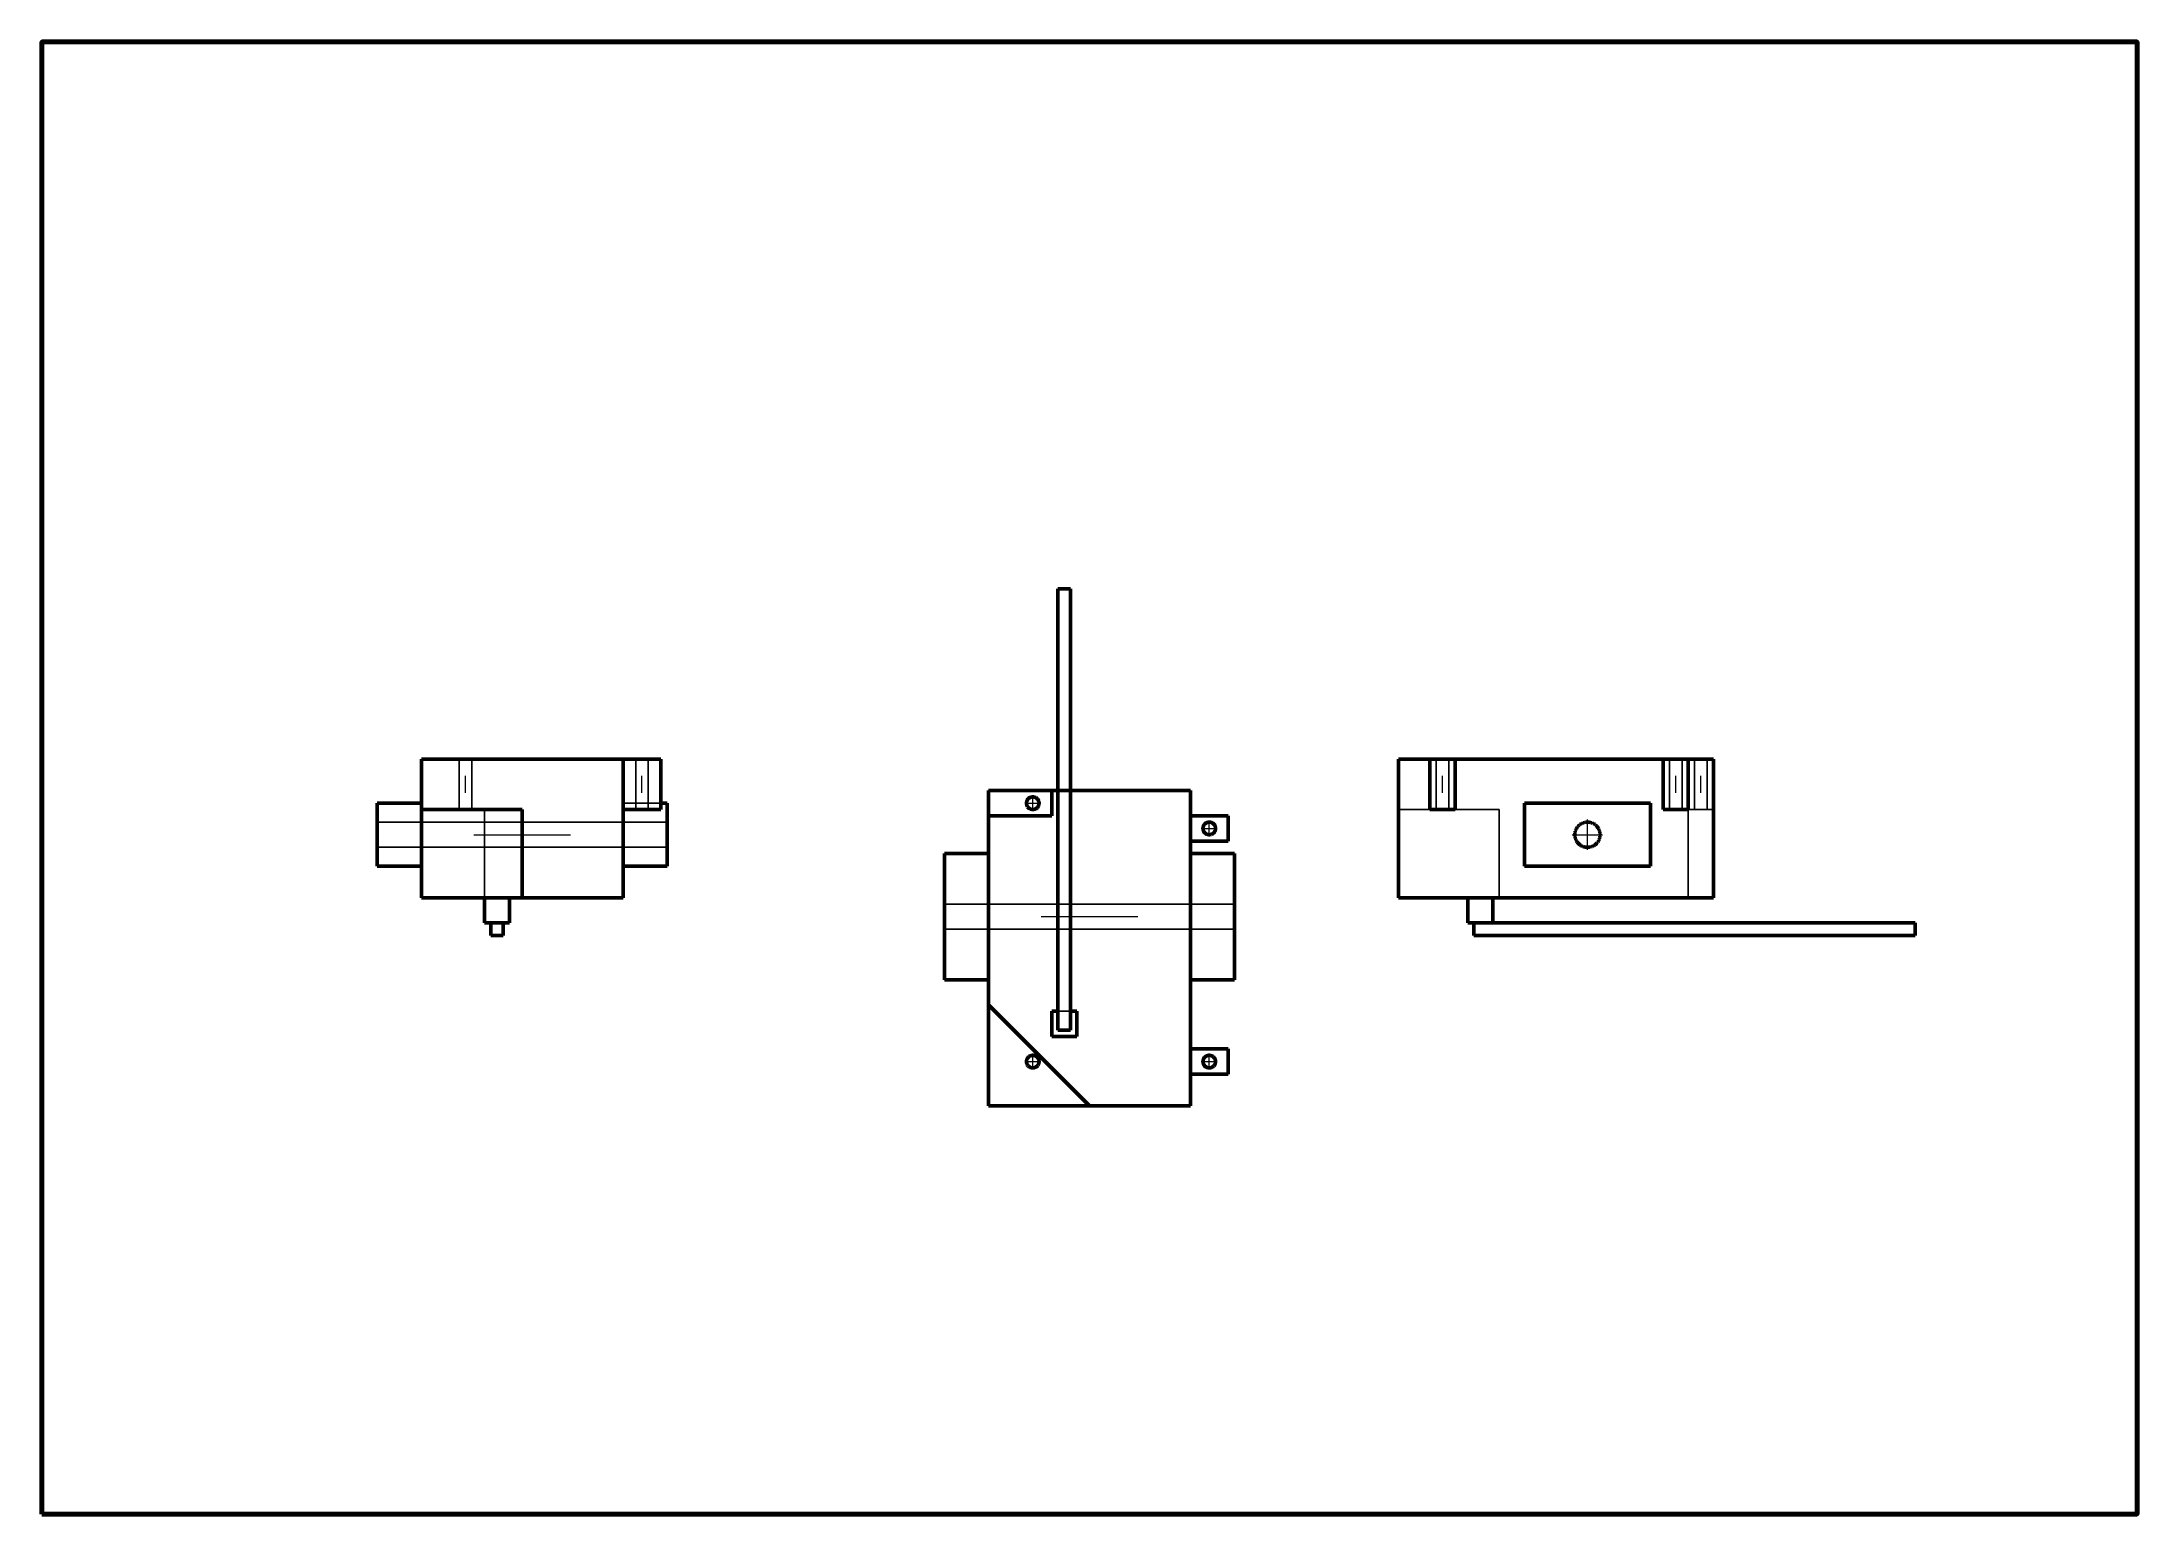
# Model space of a CAD drawing. Header units: millimetres. Extents: x 5 to 836, y 5 to 589.
import ezdxf

# ---------------------------------------------------------------- set-up
doc = ezdxf.new("R2010")
doc.units = ezdxf.units.MM
for name, color, linetype, lineweight in [('CENTER', 1, 'Continuous', 18), ('CONTOUR', 7, 'CONTINUOUS', 50), ('FRAME', 7, 'CONTINUOUS', 70), ('HIDDEN', 8, 'Continuous', 25)]:
    doc.layers.add(name, color=color, linetype=linetype, lineweight=lineweight)

msp = doc.modelspace()

# ---------------------------------------------------------------- linework, layer by layer
at = {"layer": 'CENTER'}
for p, q in [((173, 291.17), (173, 297.83)), ((173, 291.17), (173, 297.83)), ((243, 291.17), (243, 297.83)), ((243, 291.17), (243, 297.83)), ((560.5, 291.17), (560.5, 297.83)), ((560.5, 291.17), (560.5, 297.83)), ((653, 291.17), (653, 297.83)), ((663, 291.17), (663, 297.83)), ((395, 287), (401, 287)), ((398, 284), (398, 290)), ((176.33, 274.5), (214.67, 274.5)), ((465, 277), (471, 277)), ((468, 274), (468, 280)), ((612, 274.5), (624, 274.5)), ((618, 268.5), (618, 280.5)), ((401.33, 242), (439.67, 242)), ((395, 184.5), (401, 184.5)), ((398, 181.5), (398, 187.5)), ((465, 184.5), (471, 184.5)), ((468, 181.5), (468, 187.5))]:
    msp.add_line(p, q, dxfattribs=at)
at = {"layer": 'CONTOUR'}
for p, q in [((408, 372), (408, 197)), ((413, 372), (408, 372)), ((413, 372), (413, 197)), ((155.5, 304.5), (155.5, 284.5)), ((155.5, 304.5), (235.5, 304.5)), ((235.5, 304.5), (235.5, 249.5)), ((235.51, 304.5), (250.5, 304.5)), ((250.5, 304.5), (250.5, 284.5)), ((543, 304.5), (543, 249.5)), ((543, 304.5), (555.48, 304.5)), ((555.5, 304.5), (555.5, 284.5)), ((565.5, 304.5), (555.5, 304.5)), ((565.5, 304.5), (565.5, 284.5)), ((647.96, 304.5), (565.54, 304.5)), ((648, 304.5), (648, 284.5)), ((658, 304.5), (648, 304.5)), ((658, 304.5), (658, 284.5)), ((668, 304.5), (658.04, 304.5)), ((668, 304.5), (668, 249.5)), ((380.5, 292), (380.5, 282.04)), ((405.48, 292), (380.5, 292)), ((405.5, 292), (405.5, 282)), ((460.5, 292), (405.5, 292)), ((460.5, 292), (460.5, 167)), ((138, 287), (138, 262)), ((155.48, 287), (138, 287)), ((155.5, 284.5), (195.5, 284.5)), ((155.5, 284.48), (155.5, 249.5)), ((195.5, 284.5), (195.5, 249.5)), ((235.51, 284.5), (250.5, 284.5)), ((250.5, 287), (253, 287)), ((253, 287), (253, 262)), ((395.5, 287.06), (395.51, 287.19)), ((395.5, 287.06), (395.5, 286.94)), ((395.5, 286.94), (395.51, 286.81)), ((395.51, 287.19), (395.52, 287.31)), ((395.51, 286.81), (395.52, 286.69)), ((395.52, 287.31), (395.54, 287.43)), ((395.52, 286.69), (395.54, 286.57)), ((395.54, 287.43), (395.56, 287.56)), ((395.54, 286.57), (395.56, 286.44)), ((395.56, 287.56), (395.59, 287.68)), ((395.59, 286.32), (395.56, 286.44)), ((395.59, 287.68), (395.63, 287.8)), ((395.59, 286.32), (395.63, 286.2)), ((395.63, 287.8), (395.67, 287.91)), ((395.63, 286.2), (395.67, 286.09)), ((395.67, 287.91), (395.72, 288.03)), ((395.67, 286.09), (395.72, 285.97)), ((395.72, 288.03), (395.78, 288.14)), ((395.72, 285.97), (395.78, 285.86)), ((395.78, 288.14), (395.83, 288.25)), ((395.78, 285.86), (395.83, 285.75)), ((395.83, 288.25), (395.9, 288.36)), ((395.83, 285.75), (395.9, 285.64)), ((395.9, 288.36), (395.97, 288.46)), ((395.97, 285.54), (395.9, 285.64)), ((395.97, 288.46), (396.05, 288.56)), ((395.97, 285.54), (396.05, 285.44)), ((396.05, 288.56), (396.13, 288.65)), ((396.13, 285.35), (396.05, 285.44)), ((396.13, 288.65), (396.21, 288.75)), ((396.13, 285.35), (396.21, 285.25)), ((396.21, 288.75), (396.3, 288.83)), ((396.21, 285.25), (396.3, 285.17)), ((396.3, 288.83), (396.39, 288.92)), ((396.3, 285.17), (396.39, 285.08)), ((396.39, 288.92), (396.49, 288.99)), ((396.39, 285.08), (396.49, 285.01)), ((396.49, 288.99), (396.59, 289.07)), ((396.59, 284.93), (396.49, 285.01)), ((396.59, 289.07), (396.7, 289.13)), ((396.59, 284.93), (396.7, 284.87)), ((396.7, 289.13), (396.8, 289.2)), ((396.8, 284.8), (396.7, 284.87)), ((396.8, 289.2), (396.92, 289.25)), ((396.8, 284.8), (396.92, 284.75)), ((396.92, 289.25), (397.03, 289.3)), ((397.03, 284.7), (396.92, 284.75)), ((397.03, 289.3), (397.14, 289.35)), ((397.03, 284.7), (397.14, 284.65)), ((397.14, 289.35), (397.26, 289.39)), ((397.26, 284.61), (397.14, 284.65)), ((397.26, 289.39), (397.38, 289.42)), ((397.26, 284.61), (397.38, 284.58)), ((397.38, 289.42), (397.5, 289.45)), ((397.5, 284.55), (397.38, 284.58)), ((397.5, 289.45), (397.63, 289.47)), ((397.5, 284.55), (397.63, 284.53)), ((397.63, 289.47), (397.75, 289.49)), ((397.63, 284.53), (397.75, 284.51)), ((397.75, 289.49), (397.88, 289.5)), ((397.75, 284.51), (397.88, 284.5)), ((397.88, 289.5), (398, 289.5)), ((397.88, 284.5), (398, 284.5)), ((398, 289.5), (398.12, 289.5)), ((398, 284.5), (398.12, 284.5)), ((398.12, 289.5), (398.25, 289.49)), ((398.12, 284.5), (398.25, 284.51)), ((398.25, 289.49), (398.37, 289.47)), ((398.25, 284.51), (398.37, 284.53)), ((398.37, 289.47), (398.5, 289.45)), ((398.5, 284.55), (398.37, 284.53)), ((398.5, 289.45), (398.62, 289.42)), ((398.5, 284.55), (398.62, 284.58)), ((398.62, 289.42), (398.74, 289.39)), ((398.62, 284.58), (398.74, 284.61)), ((398.74, 289.39), (398.86, 289.35)), ((398.74, 284.61), (398.86, 284.65)), ((398.86, 289.35), (398.97, 289.3)), ((398.86, 284.65), (398.97, 284.7)), ((398.97, 289.3), (399.08, 289.25)), ((398.97, 284.7), (399.08, 284.75)), ((399.08, 289.25), (399.2, 289.2)), ((399.08, 284.75), (399.2, 284.8)), ((399.2, 289.2), (399.3, 289.13)), ((399.2, 284.8), (399.3, 284.87)), ((399.3, 289.13), (399.41, 289.07)), ((399.3, 284.87), (399.41, 284.93)), ((399.41, 289.07), (399.51, 288.99)), ((399.41, 284.93), (399.51, 285.01)), ((399.51, 288.99), (399.61, 288.92)), ((399.51, 285.01), (399.61, 285.08)), ((399.61, 288.92), (399.7, 288.83)), ((399.61, 285.08), (399.7, 285.17)), ((399.7, 288.83), (399.79, 288.75)), ((399.7, 285.17), (399.79, 285.25)), ((399.79, 288.75), (399.87, 288.65)), ((399.79, 285.25), (399.87, 285.35)), ((399.87, 288.65), (399.95, 288.56)), ((399.87, 285.35), (399.95, 285.44)), ((399.95, 288.56), (400.03, 288.46)), ((399.95, 285.44), (400.03, 285.54)), ((400.03, 288.46), (400.1, 288.36)), ((400.03, 285.54), (400.1, 285.64)), ((400.1, 288.36), (400.17, 288.25)), ((400.1, 285.64), (400.17, 285.75)), ((400.17, 288.25), (400.22, 288.14)), ((400.17, 285.75), (400.22, 285.86)), ((400.22, 288.14), (400.28, 288.03)), ((400.28, 285.97), (400.22, 285.86)), ((400.28, 288.03), (400.33, 287.91)), ((400.28, 285.97), (400.33, 286.09)), ((400.33, 287.91), (400.37, 287.8)), ((400.33, 286.09), (400.37, 286.2)), ((400.37, 287.8), (400.41, 287.68)), ((400.37, 286.2), (400.41, 286.32)), ((400.41, 287.68), (400.44, 287.56)), ((400.41, 286.32), (400.44, 286.44)), ((400.44, 287.56), (400.46, 287.43)), ((400.44, 286.44), (400.46, 286.57)), ((400.46, 287.43), (400.48, 287.31)), ((400.46, 286.57), (400.48, 286.69)), ((400.48, 287.31), (400.49, 287.19)), ((400.48, 286.69), (400.49, 286.81)), ((400.49, 287.19), (400.5, 287.06)), ((400.49, 286.81), (400.5, 286.94)), ((400.5, 287.06), (400.5, 286.94)), ((565.5, 284.5), (555.5, 284.5)), ((593, 287), (593, 262)), ((643, 287), (593, 287)), ((643, 287), (643, 262)), ((658, 284.5), (648, 284.5)), ((380.5, 282), (380.5, 207)), ((380.5, 282), (405.5, 282)), ((460.53, 282), (475.5, 282)), ((465.5, 277.06), (465.51, 277.19)), ((465.5, 277.06), (465.5, 276.94)), ((465.5, 276.94), (465.51, 276.81)), ((465.51, 277.19), (465.52, 277.31)), ((465.51, 276.81), (465.52, 276.69)), ((465.52, 277.31), (465.54, 277.43)), ((465.52, 276.69), (465.54, 276.57)), ((465.54, 277.43), (465.56, 277.56)), ((465.54, 276.57), (465.56, 276.44)), ((465.56, 277.56), (465.59, 277.68)), ((465.56, 276.44), (465.59, 276.32)), ((465.59, 277.68), (465.63, 277.8)), ((465.59, 276.32), (465.63, 276.2)), ((465.63, 277.8), (465.67, 277.91)), ((465.63, 276.2), (465.67, 276.09)), ((465.67, 277.91), (465.72, 278.03)), ((465.67, 276.09), (465.72, 275.97)), ((465.72, 278.03), (465.78, 278.14)), ((465.72, 275.97), (465.78, 275.86)), ((465.78, 278.14), (465.83, 278.25)), ((465.78, 275.86), (465.83, 275.75)), ((465.83, 278.25), (465.9, 278.36)), ((465.83, 275.75), (465.9, 275.64)), ((465.9, 278.36), (465.97, 278.46)), ((465.9, 275.64), (465.97, 275.54)), ((465.97, 278.46), (466.05, 278.56)), ((465.97, 275.54), (466.05, 275.44)), ((466.05, 278.56), (466.13, 278.65)), ((466.05, 275.44), (466.13, 275.35)), ((466.13, 278.65), (466.21, 278.75)), ((466.13, 275.35), (466.21, 275.25)), ((466.21, 278.75), (466.3, 278.83)), ((466.21, 275.25), (466.3, 275.17)), ((466.3, 278.83), (466.39, 278.92)), ((466.3, 275.17), (466.39, 275.08)), ((466.39, 278.92), (466.49, 278.99)), ((466.39, 275.08), (466.49, 275.01)), ((466.49, 278.99), (466.59, 279.07)), ((466.49, 275.01), (466.59, 274.93)), ((466.59, 279.07), (466.7, 279.13)), ((466.59, 274.93), (466.7, 274.87)), ((466.7, 279.13), (466.8, 279.2)), ((466.7, 274.87), (466.8, 274.8)), ((466.8, 279.2), (466.92, 279.25)), ((466.8, 274.8), (466.92, 274.75)), ((466.92, 279.25), (467.03, 279.3)), ((466.92, 274.75), (467.03, 274.7)), ((467.03, 279.3), (467.14, 279.35)), ((467.03, 274.7), (467.14, 274.65)), ((467.14, 279.35), (467.26, 279.39)), ((467.14, 274.65), (467.26, 274.61)), ((467.26, 279.39), (467.38, 279.42)), ((467.26, 274.61), (467.38, 274.58)), ((467.38, 279.42), (467.5, 279.45)), ((467.38, 274.58), (467.5, 274.55)), ((467.5, 279.45), (467.63, 279.47)), ((467.5, 274.55), (467.63, 274.53)), ((467.63, 279.47), (467.75, 279.49)), ((467.63, 274.53), (467.75, 274.51)), ((467.75, 279.49), (467.88, 279.5)), ((467.75, 274.51), (467.88, 274.5)), ((467.88, 279.5), (468, 279.5)), ((467.88, 274.5), (468, 274.5)), ((468, 279.5), (468.12, 279.5)), ((468, 274.5), (468.12, 274.5)), ((468.12, 279.5), (468.25, 279.49)), ((468.12, 274.5), (468.25, 274.51)), ((468.25, 279.49), (468.37, 279.47)), ((468.25, 274.51), (468.37, 274.53)), ((468.37, 279.47), (468.5, 279.45)), ((468.37, 274.53), (468.5, 274.55)), ((468.5, 279.45), (468.62, 279.42)), ((468.5, 274.55), (468.62, 274.58)), ((468.62, 279.42), (468.74, 279.39)), ((468.62, 274.58), (468.74, 274.61)), ((468.74, 279.39), (468.86, 279.35)), ((468.74, 274.61), (468.86, 274.65)), ((468.86, 279.35), (468.97, 279.3)), ((468.86, 274.65), (468.97, 274.7)), ((468.97, 279.3), (469.08, 279.25)), ((468.97, 274.7), (469.08, 274.75)), ((469.08, 279.25), (469.2, 279.2)), ((469.2, 274.8), (469.08, 274.75)), ((469.2, 279.2), (469.3, 279.13)), ((469.2, 274.8), (469.3, 274.87)), ((469.3, 279.13), (469.41, 279.07)), ((469.3, 274.87), (469.41, 274.93)), ((469.41, 279.07), (469.51, 278.99)), ((469.41, 274.93), (469.51, 275.01)), ((469.51, 278.99), (469.61, 278.92)), ((469.51, 275.01), (469.61, 275.08)), ((469.61, 278.92), (469.7, 278.83)), ((469.61, 275.08), (469.7, 275.17)), ((469.7, 278.83), (469.79, 278.75)), ((469.7, 275.17), (469.79, 275.25)), ((469.79, 278.75), (469.87, 278.65)), ((469.79, 275.25), (469.87, 275.35)), ((469.87, 278.65), (469.95, 278.56)), ((469.87, 275.35), (469.95, 275.44)), ((469.95, 278.56), (470.03, 278.46)), ((469.95, 275.44), (470.03, 275.54)), ((470.03, 278.46), (470.1, 278.36)), ((470.03, 275.54), (470.1, 275.64)), ((470.1, 278.36), (470.17, 278.25)), ((470.1, 275.64), (470.17, 275.75)), ((470.17, 278.25), (470.22, 278.14)), ((470.17, 275.75), (470.22, 275.86)), ((470.22, 278.14), (470.28, 278.03)), ((470.22, 275.86), (470.28, 275.97)), ((470.28, 278.03), (470.33, 277.91)), ((470.28, 275.97), (470.33, 276.09)), ((470.33, 277.91), (470.37, 277.8)), ((470.33, 276.09), (470.37, 276.2)), ((470.37, 277.8), (470.41, 277.68)), ((470.37, 276.2), (470.41, 276.32)), ((470.41, 277.68), (470.44, 277.56)), ((470.41, 276.32), (470.44, 276.44)), ((470.44, 277.56), (470.46, 277.43)), ((470.44, 276.44), (470.46, 276.57)), ((470.46, 277.43), (470.48, 277.31)), ((470.46, 276.57), (470.48, 276.69)), ((470.48, 277.31), (470.49, 277.19)), ((470.48, 276.69), (470.49, 276.81)), ((470.49, 277.19), (470.5, 277.06)), ((470.49, 276.81), (470.5, 276.94)), ((470.5, 277.06), (470.5, 276.94)), ((475.5, 282), (475.5, 272)), ((613.01, 274.87), (613, 274.62)), ((613, 274.62), (613, 274.38)), ((613, 274.38), (613.01, 274.13)), ((613.04, 275.12), (613.01, 274.87)), ((613.08, 275.37), (613.04, 275.12)), ((613.13, 275.61), (613.08, 275.37)), ((613.19, 275.85), (613.13, 275.61)), ((613.26, 276.09), (613.19, 275.85)), ((613.35, 276.33), (613.26, 276.09)), ((613.44, 276.56), (613.35, 276.33)), ((613.55, 276.78), (613.44, 276.56)), ((613.67, 277), (613.55, 276.78)), ((613.8, 277.21), (613.67, 277)), ((613.94, 277.42), (613.8, 277.21)), ((614.09, 277.62), (613.94, 277.42)), ((614.25, 277.81), (614.09, 277.62)), ((614.42, 277.99), (614.25, 277.81)), ((614.6, 278.17), (614.42, 277.99)), ((614.79, 278.33), (614.6, 278.17)), ((614.98, 278.49), (614.79, 278.33)), ((615.18, 278.63), (614.98, 278.49)), ((615.39, 278.77), (615.18, 278.63)), ((615.61, 278.89), (615.39, 278.77)), ((615.83, 279), (615.61, 278.89)), ((616.06, 279.11), (615.83, 279)), ((616.29, 279.2), (616.06, 279.11)), ((616.53, 279.28), (616.29, 279.2)), ((616.77, 279.35), (616.53, 279.28)), ((617.01, 279.4), (616.77, 279.35)), ((617.25, 279.44), (617.01, 279.4)), ((617.5, 279.48), (617.25, 279.44)), ((617.75, 279.49), (617.5, 279.48)), ((618, 279.5), (617.75, 279.49)), ((618, 279.5), (618.25, 279.49)), ((618.25, 279.49), (618.5, 279.48)), ((618.5, 279.48), (618.75, 279.44)), ((618.75, 279.44), (618.99, 279.4)), ((618.99, 279.4), (619.23, 279.35)), ((619.23, 279.35), (619.47, 279.28)), ((619.47, 279.28), (619.71, 279.2)), ((619.71, 279.2), (619.94, 279.11)), ((619.94, 279.11), (620.17, 279)), ((620.17, 279), (620.39, 278.89)), ((620.39, 278.89), (620.61, 278.77)), ((620.61, 278.77), (620.82, 278.63)), ((620.82, 278.63), (621.02, 278.49)), ((621.02, 278.49), (621.21, 278.33)), ((621.21, 278.33), (621.4, 278.17)), ((621.4, 278.17), (621.58, 277.99)), ((621.58, 277.99), (621.75, 277.81)), ((621.75, 277.81), (621.91, 277.62)), ((621.91, 277.62), (622.06, 277.42)), ((622.06, 277.42), (622.2, 277.21)), ((622.2, 277.21), (622.33, 277)), ((622.33, 277), (622.45, 276.78)), ((622.45, 276.78), (622.56, 276.56)), ((622.56, 276.56), (622.65, 276.33)), ((622.65, 276.33), (622.74, 276.09)), ((622.74, 276.09), (622.81, 275.85)), ((622.81, 275.85), (622.87, 275.61)), ((622.87, 275.61), (622.92, 275.37)), ((622.92, 275.37), (622.96, 275.12)), ((622.96, 275.12), (622.99, 274.87)), ((622.99, 274.87), (623, 274.62)), ((623, 274.38), (622.99, 274.13)), ((623, 274.62), (623, 274.38)), ((363, 267), (363, 217)), ((363, 267), (380.47, 267)), ((460.53, 272), (475.5, 272)), ((460.53, 267), (478, 267)), ((478, 217), (478, 267)), ((613.01, 274.13), (613.04, 273.88)), ((613.04, 273.88), (613.08, 273.63)), ((613.08, 273.63), (613.13, 273.39)), ((613.13, 273.39), (613.19, 273.15)), ((613.19, 273.15), (613.26, 272.91)), ((613.26, 272.91), (613.35, 272.67)), ((613.35, 272.67), (613.44, 272.44)), ((613.44, 272.44), (613.55, 272.22)), ((613.55, 272.22), (613.67, 272)), ((613.67, 272), (613.8, 271.79)), ((613.8, 271.79), (613.94, 271.58)), ((613.94, 271.58), (614.09, 271.38)), ((614.09, 271.38), (614.25, 271.19)), ((614.25, 271.19), (614.42, 271.01)), ((614.42, 271.01), (614.6, 270.83)), ((614.6, 270.83), (614.79, 270.67)), ((614.79, 270.67), (614.98, 270.51)), ((614.98, 270.51), (615.18, 270.37)), ((615.18, 270.37), (615.39, 270.23)), ((615.39, 270.23), (615.61, 270.11)), ((615.61, 270.11), (615.83, 270)), ((615.83, 270), (616.06, 269.89)), ((616.06, 269.89), (616.29, 269.8)), ((616.29, 269.8), (616.53, 269.72)), ((616.53, 269.72), (616.77, 269.65)), ((616.77, 269.65), (617.01, 269.6)), ((617.01, 269.6), (617.25, 269.56)), ((617.25, 269.56), (617.5, 269.52)), ((617.5, 269.52), (617.75, 269.51)), ((617.75, 269.51), (618, 269.5)), ((618.25, 269.51), (618, 269.5)), ((618.5, 269.52), (618.25, 269.51)), ((618.75, 269.56), (618.5, 269.52)), ((618.99, 269.6), (618.75, 269.56)), ((619.23, 269.65), (618.99, 269.6)), ((619.47, 269.72), (619.23, 269.65)), ((619.71, 269.8), (619.47, 269.72)), ((619.94, 269.89), (619.71, 269.8)), ((620.17, 270), (619.94, 269.89)), ((620.39, 270.11), (620.17, 270)), ((620.61, 270.23), (620.39, 270.11)), ((620.82, 270.37), (620.61, 270.23)), ((621.02, 270.51), (620.82, 270.37)), ((621.21, 270.67), (621.02, 270.51)), ((621.4, 270.83), (621.21, 270.67)), ((621.58, 271.01), (621.4, 270.83)), ((621.75, 271.19), (621.58, 271.01)), ((621.91, 271.38), (621.75, 271.19)), ((622.06, 271.58), (621.91, 271.38)), ((622.2, 271.79), (622.06, 271.58)), ((622.33, 272), (622.2, 271.79)), ((622.45, 272.22), (622.33, 272)), ((622.56, 272.44), (622.45, 272.22)), ((622.65, 272.67), (622.56, 272.44)), ((622.74, 272.91), (622.65, 272.67)), ((622.81, 273.15), (622.74, 272.91)), ((622.87, 273.39), (622.81, 273.15)), ((622.92, 273.63), (622.87, 273.39)), ((622.96, 273.88), (622.92, 273.63)), ((622.99, 274.13), (622.96, 273.88)), ((138, 262), (155.48, 262)), ((235.52, 262), (253, 262)), ((593, 262), (643, 262)), ((155.5, 249.5), (235.5, 249.5)), ((180.5, 249.48), (180.5, 239.5)), ((190.5, 249.48), (190.5, 239.5)), ((668, 249.5), (543, 249.5)), ((570.5, 249.46), (570.5, 239.5)), ((580.5, 249.46), (580.5, 239.5)), ((180.5, 239.5), (190.5, 239.5)), ((183, 239.48), (183, 234.5)), ((183, 234.5), (188, 234.5)), ((188, 239.48), (188, 234.5)), ((570.5, 239.5), (580.5, 239.5)), ((573, 239.46), (573, 234.5)), ((748, 234.5), (573, 234.5)), ((580.54, 239.5), (748, 239.5)), ((748, 239.5), (748, 234.5)), ((363, 217), (380.47, 217)), ((460.53, 217), (478, 217)), ((380.5, 207), (420.5, 167)), ((380.5, 206.96), (380.5, 167)), ((405.5, 204.5), (405.5, 194.5)), ((405.5, 204.5), (407.96, 204.5)), ((413.04, 204.5), (415.5, 204.5)), ((415.5, 194.5), (415.5, 204.5)), ((405.5, 194.5), (415.5, 194.5)), ((408, 197), (413, 197)), ((395.5, 184.56), (395.51, 184.69)), ((395.5, 184.56), (395.5, 184.44)), ((395.5, 184.44), (395.51, 184.31)), ((395.51, 184.69), (395.52, 184.81)), ((395.51, 184.31), (395.52, 184.19)), ((395.52, 184.81), (395.54, 184.93)), ((395.52, 184.19), (395.54, 184.07)), ((395.54, 184.93), (395.56, 185.06)), ((395.54, 184.07), (395.56, 183.94)), ((395.56, 185.06), (395.59, 185.18)), ((395.59, 183.82), (395.56, 183.94)), ((395.59, 185.18), (395.63, 185.3)), ((395.59, 183.82), (395.63, 183.7)), ((395.63, 185.3), (395.67, 185.41)), ((395.63, 183.7), (395.67, 183.59)), ((395.67, 185.41), (395.72, 185.53)), ((395.67, 183.59), (395.72, 183.47)), ((395.72, 185.53), (395.78, 185.64)), ((395.72, 183.47), (395.78, 183.36)), ((395.78, 185.64), (395.83, 185.75)), ((395.78, 183.36), (395.83, 183.25)), ((395.83, 185.75), (395.9, 185.86)), ((395.83, 183.25), (395.9, 183.14)), ((395.9, 185.86), (395.97, 185.96)), ((395.9, 183.14), (395.97, 183.04)), ((395.97, 185.96), (396.05, 186.06)), ((395.97, 183.04), (396.05, 182.94)), ((396.05, 186.06), (396.13, 186.15)), ((396.13, 182.85), (396.05, 182.94)), ((396.13, 186.15), (396.21, 186.25)), ((396.13, 182.85), (396.21, 182.75)), ((396.21, 186.25), (396.3, 186.33)), ((396.3, 186.33), (396.39, 186.42)), ((396.39, 186.42), (396.49, 186.49)), ((396.49, 186.49), (396.59, 186.57)), ((396.59, 186.57), (396.7, 186.63)), ((396.7, 186.63), (396.8, 186.7)), ((396.8, 186.7), (396.92, 186.75)), ((396.92, 186.75), (397.03, 186.8)), ((397.03, 186.8), (397.14, 186.85)), ((397.14, 186.85), (397.26, 186.89)), ((397.26, 186.89), (397.38, 186.92)), ((397.38, 186.92), (397.5, 186.95)), ((397.5, 186.95), (397.63, 186.97)), ((397.63, 186.97), (397.75, 186.99)), ((397.75, 186.99), (397.88, 187)), ((397.88, 187), (398, 187)), ((398, 187), (398.12, 187)), ((398.12, 187), (398.25, 186.99)), ((398.25, 186.99), (398.37, 186.97)), ((398.37, 186.97), (398.5, 186.95)), ((398.5, 186.95), (398.62, 186.92)), ((398.62, 186.92), (398.74, 186.89)), ((398.74, 186.89), (398.86, 186.85)), ((398.86, 186.85), (398.97, 186.8)), ((398.97, 186.8), (399.08, 186.75)), ((399.08, 186.75), (399.2, 186.7)), ((399.2, 186.7), (399.3, 186.63)), ((399.3, 186.63), (399.41, 186.57)), ((399.41, 186.57), (399.51, 186.49)), ((399.51, 186.49), (399.61, 186.42)), ((399.61, 186.42), (399.7, 186.33)), ((399.7, 186.33), (399.79, 186.25)), ((399.79, 186.25), (399.87, 186.15)), ((399.79, 182.75), (399.87, 182.85)), ((399.87, 186.15), (399.95, 186.06)), ((399.87, 182.85), (399.95, 182.94)), ((399.95, 186.06), (400.03, 185.96)), ((399.95, 182.94), (400.03, 183.04)), ((400.03, 185.96), (400.1, 185.86)), ((400.03, 183.04), (400.1, 183.14)), ((400.1, 185.86), (400.17, 185.75)), ((400.1, 183.14), (400.17, 183.25)), ((400.17, 185.75), (400.22, 185.64)), ((400.17, 183.25), (400.22, 183.36)), ((400.22, 185.64), (400.28, 185.53)), ((400.28, 183.47), (400.22, 183.36)), ((400.28, 185.53), (400.33, 185.41)), ((400.28, 183.47), (400.33, 183.59)), ((400.33, 185.41), (400.37, 185.3)), ((400.33, 183.59), (400.37, 183.7)), ((400.37, 185.3), (400.41, 185.18)), ((400.37, 183.7), (400.41, 183.82)), ((400.41, 185.18), (400.44, 185.06)), ((400.41, 183.82), (400.44, 183.94)), ((400.44, 185.06), (400.46, 184.93)), ((400.44, 183.94), (400.46, 184.07)), ((400.46, 184.93), (400.48, 184.81)), ((400.46, 184.07), (400.48, 184.19)), ((400.48, 184.81), (400.49, 184.69)), ((400.48, 184.19), (400.49, 184.31)), ((400.49, 184.69), (400.5, 184.56)), ((400.49, 184.31), (400.5, 184.44)), ((400.5, 184.56), (400.5, 184.44)), ((475.5, 189.5), (460.53, 189.5)), ((465.5, 184.56), (465.51, 184.69)), ((465.5, 184.56), (465.5, 184.44)), ((465.5, 184.44), (465.51, 184.31)), ((465.51, 184.69), (465.52, 184.81)), ((465.51, 184.31), (465.52, 184.19)), ((465.52, 184.81), (465.54, 184.93)), ((465.52, 184.19), (465.54, 184.07)), ((465.54, 184.93), (465.56, 185.06)), ((465.54, 184.07), (465.56, 183.94)), ((465.56, 185.06), (465.59, 185.18)), ((465.59, 183.82), (465.56, 183.94)), ((465.59, 185.18), (465.63, 185.3)), ((465.59, 183.82), (465.63, 183.7)), ((465.63, 185.3), (465.67, 185.41)), ((465.63, 183.7), (465.67, 183.59)), ((465.67, 185.41), (465.72, 185.53)), ((465.67, 183.59), (465.72, 183.47)), ((465.72, 185.53), (465.78, 185.64)), ((465.72, 183.47), (465.78, 183.36)), ((465.78, 185.64), (465.83, 185.75)), ((465.78, 183.36), (465.83, 183.25)), ((465.83, 185.75), (465.9, 185.86)), ((465.83, 183.25), (465.9, 183.14)), ((465.9, 185.86), (465.97, 185.96)), ((465.9, 183.14), (465.97, 183.04)), ((465.97, 185.96), (466.05, 186.06)), ((465.97, 183.04), (466.05, 182.94)), ((466.05, 186.06), (466.13, 186.15)), ((466.13, 182.85), (466.05, 182.94)), ((466.13, 186.15), (466.21, 186.25)), ((466.13, 182.85), (466.21, 182.75)), ((466.21, 186.25), (466.3, 186.33)), ((466.3, 186.33), (466.39, 186.42)), ((466.39, 186.42), (466.49, 186.49)), ((466.49, 186.49), (466.59, 186.57)), ((466.59, 186.57), (466.7, 186.63)), ((466.7, 186.63), (466.8, 186.7)), ((466.8, 186.7), (466.92, 186.75)), ((466.92, 186.75), (467.03, 186.8)), ((467.03, 186.8), (467.14, 186.85)), ((467.14, 186.85), (467.26, 186.89)), ((467.26, 186.89), (467.38, 186.92)), ((467.38, 186.92), (467.5, 186.95)), ((467.5, 186.95), (467.63, 186.97)), ((467.63, 186.97), (467.75, 186.99)), ((467.75, 186.99), (467.88, 187)), ((467.88, 187), (468, 187)), ((468, 187), (468.12, 187)), ((468.12, 187), (468.25, 186.99)), ((468.25, 186.99), (468.37, 186.97)), ((468.37, 186.97), (468.5, 186.95)), ((468.5, 186.95), (468.62, 186.92)), ((468.62, 186.92), (468.74, 186.89)), ((468.74, 186.89), (468.86, 186.85)), ((468.86, 186.85), (468.97, 186.8)), ((468.97, 186.8), (469.08, 186.75)), ((469.08, 186.75), (469.2, 186.7)), ((469.2, 186.7), (469.3, 186.63)), ((469.3, 186.63), (469.41, 186.57)), ((469.41, 186.57), (469.51, 186.49)), ((469.51, 186.49), (469.61, 186.42)), ((469.61, 186.42), (469.7, 186.33)), ((469.7, 186.33), (469.79, 186.25)), ((469.79, 186.25), (469.87, 186.15)), ((469.79, 182.75), (469.87, 182.85)), ((469.87, 186.15), (469.95, 186.06)), ((469.87, 182.85), (469.95, 182.94)), ((469.95, 186.06), (470.03, 185.96)), ((469.95, 182.94), (470.03, 183.04)), ((470.03, 185.96), (470.1, 185.86)), ((470.03, 183.04), (470.1, 183.14)), ((470.1, 185.86), (470.17, 185.75)), ((470.1, 183.14), (470.17, 183.25)), ((470.17, 185.75), (470.22, 185.64)), ((470.17, 183.25), (470.22, 183.36)), ((470.22, 185.64), (470.28, 185.53)), ((470.28, 183.47), (470.22, 183.36)), ((470.28, 185.53), (470.33, 185.41)), ((470.28, 183.47), (470.33, 183.59)), ((470.33, 185.41), (470.37, 185.3)), ((470.33, 183.59), (470.37, 183.7)), ((470.37, 185.3), (470.41, 185.18)), ((470.37, 183.7), (470.41, 183.82)), ((470.41, 185.18), (470.44, 185.06)), ((470.41, 183.82), (470.44, 183.94)), ((470.44, 185.06), (470.46, 184.93)), ((470.44, 183.94), (470.46, 184.07)), ((470.46, 184.93), (470.48, 184.81)), ((470.46, 184.07), (470.48, 184.19)), ((470.48, 184.81), (470.49, 184.69)), ((470.48, 184.19), (470.49, 184.31)), ((470.49, 184.69), (470.5, 184.56)), ((470.49, 184.31), (470.5, 184.44)), ((470.5, 184.56), (470.5, 184.44)), ((475.5, 189.5), (475.5, 179.5)), ((396.21, 182.75), (396.3, 182.67)), ((396.3, 182.67), (396.39, 182.58)), ((396.39, 182.58), (396.49, 182.51)), ((396.59, 182.43), (396.49, 182.51)), ((396.59, 182.43), (396.7, 182.37)), ((396.8, 182.3), (396.7, 182.37)), ((396.8, 182.3), (396.92, 182.25)), ((397.03, 182.2), (396.92, 182.25)), ((397.03, 182.2), (397.14, 182.15)), ((397.26, 182.11), (397.14, 182.15)), ((397.26, 182.11), (397.38, 182.08)), ((397.38, 182.08), (397.5, 182.05)), ((397.5, 182.05), (397.63, 182.03)), ((397.63, 182.03), (397.75, 182.01)), ((397.75, 182.01), (397.88, 182)), ((397.88, 182), (398, 182)), ((398, 182), (398.12, 182)), ((398.12, 182), (398.25, 182.01)), ((398.25, 182.01), (398.37, 182.03)), ((398.5, 182.05), (398.37, 182.03)), ((398.5, 182.05), (398.62, 182.08)), ((398.62, 182.08), (398.74, 182.11)), ((398.74, 182.11), (398.86, 182.15)), ((398.86, 182.15), (398.97, 182.2)), ((398.97, 182.2), (399.08, 182.25)), ((399.08, 182.25), (399.2, 182.3)), ((399.2, 182.3), (399.3, 182.37)), ((399.3, 182.37), (399.41, 182.43)), ((399.41, 182.43), (399.51, 182.51)), ((399.51, 182.51), (399.61, 182.58)), ((399.61, 182.58), (399.7, 182.67)), ((399.7, 182.67), (399.79, 182.75)), ((460.53, 179.5), (475.5, 179.5)), ((466.21, 182.75), (466.3, 182.67)), ((466.3, 182.67), (466.39, 182.58)), ((466.39, 182.58), (466.49, 182.51)), ((466.59, 182.43), (466.49, 182.51)), ((466.59, 182.43), (466.7, 182.37)), ((466.7, 182.37), (466.8, 182.3)), ((466.8, 182.3), (466.92, 182.25)), ((467.03, 182.2), (466.92, 182.25)), ((467.03, 182.2), (467.14, 182.15)), ((467.26, 182.11), (467.14, 182.15)), ((467.26, 182.11), (467.38, 182.08)), ((467.5, 182.05), (467.38, 182.08)), ((467.5, 182.05), (467.63, 182.03)), ((467.63, 182.03), (467.75, 182.01)), ((467.75, 182.01), (467.88, 182)), ((467.88, 182), (468, 182)), ((468, 182), (468.12, 182)), ((468.12, 182), (468.25, 182.01)), ((468.25, 182.01), (468.37, 182.03)), ((468.5, 182.05), (468.37, 182.03)), ((468.5, 182.05), (468.62, 182.08)), ((468.62, 182.08), (468.74, 182.11)), ((468.74, 182.11), (468.86, 182.15)), ((468.86, 182.15), (468.97, 182.2)), ((468.97, 182.2), (469.08, 182.25)), ((469.08, 182.25), (469.2, 182.3)), ((469.2, 182.3), (469.3, 182.37)), ((469.3, 182.37), (469.41, 182.43)), ((469.41, 182.43), (469.51, 182.51)), ((469.51, 182.51), (469.61, 182.58)), ((469.61, 182.58), (469.7, 182.67)), ((469.7, 182.67), (469.79, 182.75)), ((380.5, 167), (420.46, 167)), ((460.5, 167), (420.5, 167))]:
    msp.add_line(p, q, dxfattribs=at)
at = {"layer": 'FRAME'}
msp.add_lwpolyline([(5, 5), (836, 5), (836, 589), (5, 589)], close=True, dxfattribs=at)
at = {"layer": 'HIDDEN'}
for p, q in [((170.5, 304.5), (170.5, 284.5)), ((175.5, 304.5), (175.5, 284.5)), ((235.5, 304.5), (235.51, 304.5)), ((240.5, 304.5), (240.5, 284.5)), ((245.5, 304.5), (245.5, 284.5)), ((555.48, 304.5), (555.5, 304.5)), ((558, 304.5), (558, 284.5)), ((563, 304.5), (563, 284.5)), ((565.5, 304.5), (565.54, 304.5)), ((647.96, 304.5), (648, 304.5)), ((650.5, 304.5), (650.5, 284.5)), ((655.5, 304.5), (655.5, 284.5)), ((658, 304.5), (658.04, 304.5)), ((660.5, 304.5), (660.5, 284.5)), ((665.5, 304.5), (665.5, 284.5)), ((405.48, 292), (405.5, 292)), ((155.5, 287), (155.48, 287)), ((155.5, 284.5), (155.5, 284.48)), ((180.5, 284.5), (180.5, 249.48)), ((235.5, 287), (250.5, 287)), ((235.5, 284.5), (235.51, 284.5)), ((555.5, 284.5), (543, 284.5)), ((583, 284.5), (565.5, 284.5)), ((583, 284.5), (583, 249.5)), ((658, 284.5), (668, 284.5)), ((658, 284.5), (658, 249.5)), ((665.47, 284.5), (660.53, 284.5)), ((138, 279.5), (253, 279.5)), ((380.5, 282.04), (380.5, 282)), ((460.5, 282), (460.53, 282)), ((138, 269.5), (253, 269.5)), ((380.5, 267), (380.47, 267)), ((460.5, 272), (460.53, 272)), ((460.5, 267), (460.53, 267)), ((155.48, 262), (155.5, 262)), ((235.5, 262), (235.52, 262)), ((190.5, 249.5), (190.5, 249.48)), ((570.5, 249.5), (570.5, 249.46)), ((580.5, 249.5), (580.5, 249.46)), ((363, 247), (478, 247)), ((183, 239.5), (183, 239.48)), ((188, 239.5), (188, 239.48)), ((363, 237), (478, 237)), ((573, 239.5), (573, 239.46)), ((580.54, 239.5), (580.5, 239.5)), ((380.5, 217), (380.47, 217)), ((460.5, 217), (460.53, 217)), ((380.5, 207), (380.5, 206.96)), ((407.96, 204.5), (413.04, 204.5)), ((460.5, 189.5), (460.53, 189.5)), ((460.5, 179.5), (460.53, 179.5)), ((420.46, 167), (420.5, 167))]:
    msp.add_line(p, q, dxfattribs=at)

doc.saveas('drawing.dxf')
